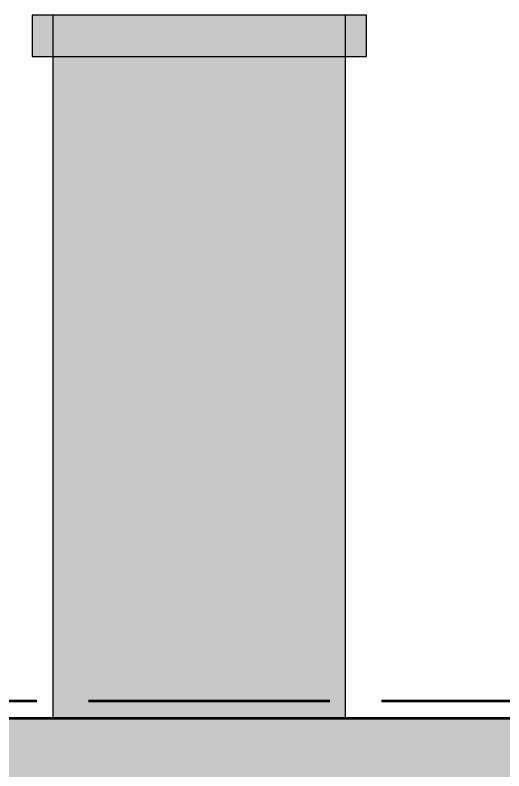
# Model space of a CAD drawing. Header units: millimetres. Extents: x -6738 to 19322, y -5396 to 4356.
# Drawn here: x 5945 to 6946, y 1453 to 3000 of the extents above; entities that cross this region are included whole.
import ezdxf

# ---------------------------------------------------------------- set-up
doc = ezdxf.new("R2010")
doc.units = ezdxf.units.MM
doc.linetypes.add('DASH_494_106', pattern=[599.722222, 493.888889, -105.833333])
for name, color, linetype in [('GEOFAB', 5, 'Continuous'), ('MANHOLES', 7, 'Continuous'), ('MODULE_ART', 7, 'Continuous'), ('TANK', 7, 'Continuous')]:
    doc.layers.add(name, color=color, linetype=linetype)

# ---------------------------------------------------------------- blocks, each defined once
blk = doc.blocks.new('atlancube_face')
at = {"true_color": 0x000000}
blk.add_solid([(-1.8, -1.8), (1151.8, -1.8), (-1.8, 781.8), (1151.8, 781.8)], dxfattribs=at)

msp = doc.modelspace()

# ---------------------------------------------------------------- linework, layer by layer
at = {"layer": 'GEOFAB', "color": 5, "linetype": 'DASH_494_106', "lineweight": 53}
msp.add_lwpolyline([(-35.3, -35.3), (14985.3, -35.3), (14985.3, 1595.3), (-35.3, 1595.3)], close=True, dxfattribs=at)
at = {"layer": 'MANHOLES', "lineweight": 30}
for points in [[(5979.6, 2915.3), (6664.3, 2915.3), (6664.3, 3000), (5979.6, 3000)], [(6021.9, 1560), (6621.9, 1560), (6621.9, 3000), (6021.9, 3000)]]:
    msp.add_lwpolyline(points, close=True, dxfattribs=at)
at = {"layer": 'MANHOLES', "true_color": 0x737373}
msp.add_solid([(5979.6, 2915.3), (6664.3, 2915.3), (5979.6, 3000), (6664.3, 3000)], dxfattribs=at)
at = {"layer": 'MANHOLES', "true_color": 0xb8b8b8}
msp.add_solid([(6021.9, 1560), (6621.9, 1560), (6021.9, 3000), (6621.9, 3000)], dxfattribs=at)
at = {"layer": 'TANK', "lineweight": 53}
msp.add_lwpolyline([(0, 0), (14950, 0), (14950, 1560), (0, 1560)], close=True, dxfattribs=at)

# ---------------------------------------------------------------- block references
at = {"layer": 'MODULE_ART'}
for p in [(5750, 780), (6900, 780)]:
    msp.add_blockref('atlancube_face', p, dxfattribs=at)

doc.saveas('drawing.dxf')
